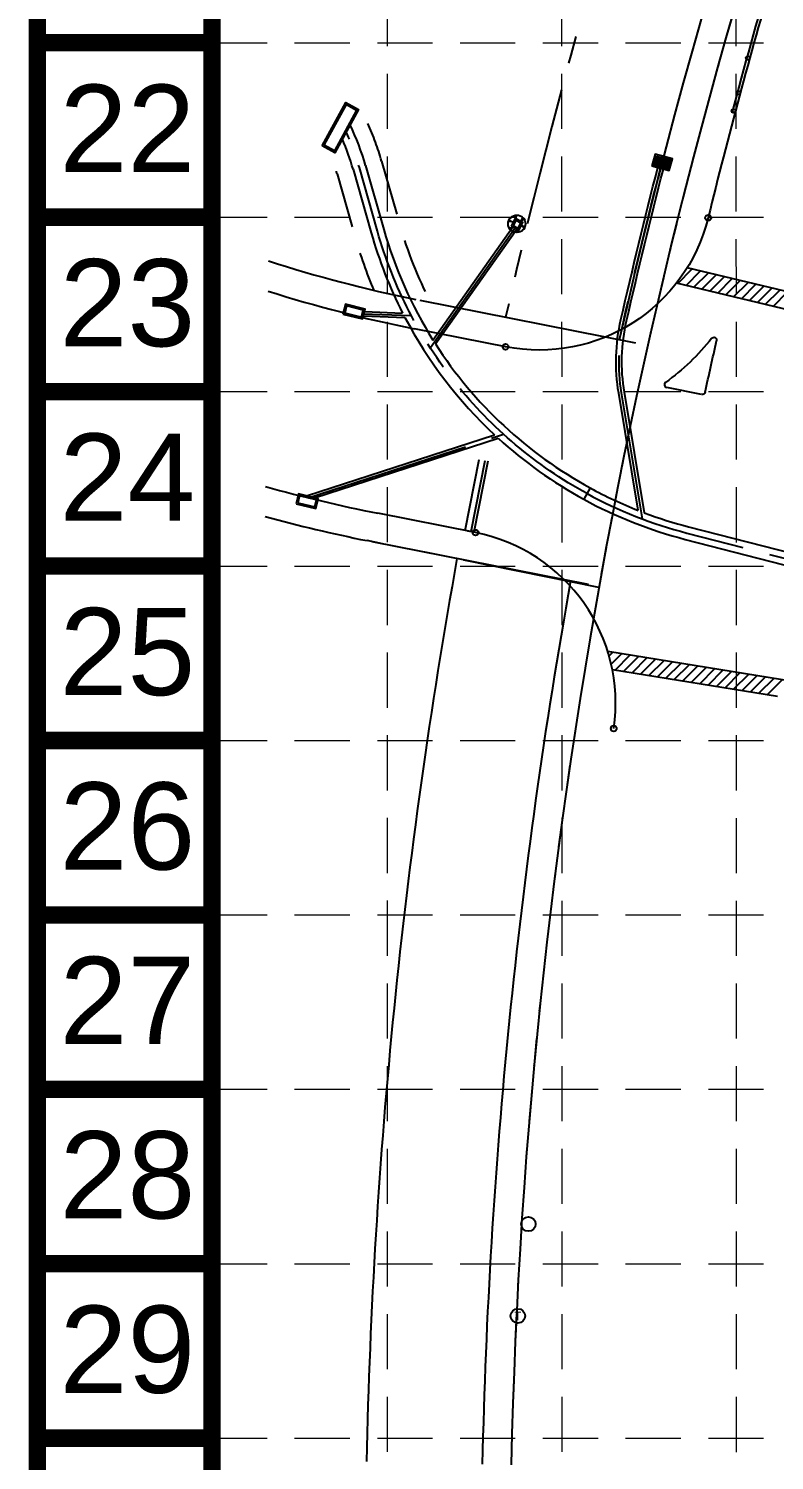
# Model space of a CAD drawing. Header units: inches. Extents: x 3312 to 5850, y 7905 to 11961.
# Drawn here: x 3312 to 3583, y 10051 to 10571 of the extents above; entities that cross this region are included whole.
import ezdxf
from ezdxf.enums import TextEntityAlignment as Align

# ---------------------------------------------------------------- set-up
doc = ezdxf.new("R2010")
doc.units = ezdxf.units.IN
doc.header["$LTSCALE"] = 80
doc.header["$MEASUREMENT"] = 0
for name, pattern in [('CENTER2', [1.125, 0.75, -0.125, 0.125, -0.125]), ('DASHED2', [0.375, 0.25, -0.125]), ('HIDDEN', [0.375, 0.25, -0.125]), ('PHANTOM2', [1.25, 0.625, -0.125, 0.125, -0.125, 0.125, -0.125])]:
    doc.linetypes.add(name, pattern=pattern)
for name, color, linetype in [('BASE', 7, 'Continuous'), ('BNDY', 7, 'PHANTOM2'), ('ESMT', 7, 'DASHED2'), ('grid', 254, 'HIDDEN'), ('LOTLINE', 7, 'Continuous'), ('PAVING', 7, 'Continuous'), ('ROW', 7, 'Continuous'), ('STORM', 250, 'Continuous'), ('STORM CL', 7, 'CENTER2'), ('STORM INLET', 250, 'Continuous')]:
    doc.layers.add(name, color=color, linetype=linetype)
doc.styles.add('providence5$0$Style-ENGINEERING', font='ENGINEERING.shx')
doc.styles.get("Standard").update_dxf_attribs({"font": 'ARIAL.TTF', "height": 25})

msp = doc.modelspace()

# ---------------------------------------------------------------- linework, layer by layer
at = {"layer": 'BASE', "const_width": 6.33}
for points in [[(5846.57, 7907.78), (5846.57, 11957.48), (3315.51, 11957.48), (3315.51, 7907.78)], [(5783.3, 7971.06), (5783.3, 11894.2), (3378.79, 11894.2), (3378.79, 7971.06)]]:
    msp.add_lwpolyline(points, close=True, dxfattribs=at)
for points in [[(3378.79, 10565.4), (3315.51, 10565.4)], [(3378.79, 10502.12), (3315.51, 10502.12)], [(3378.79, 10438.84), (3315.51, 10438.84)], [(3378.79, 10375.57), (3315.51, 10375.57)], [(3378.79, 10312.29), (3315.51, 10312.29)], [(3378.79, 10249.01), (3315.51, 10249.01)], [(3378.79, 10185.74), (3315.51, 10185.74)], [(3378.79, 10122.46), (3315.51, 10122.46)], [(3378.79, 10059.18), (3315.51, 10059.18)]]:
    msp.add_lwpolyline(points, dxfattribs=at)
at = {"layer": 'BNDY'}
msp.add_line((3519.08, 10367.84), (3435.04, 10384.79), dxfattribs=at)
for centre, radius, start, end in [((5544.68, 10004.84), 2057.86, 158.85104, 178.75527), ((5544.68, 10004.84), 2110.36, 159.64571, 167.38301), ((3547.65, 10943.17), 480.37, 252.0105, 258.5976), ((3547.65, 10943.17), 569.63, 254.7824, 258.5976)]:
    msp.add_arc(centre, radius, start, end, dxfattribs=at)
at = {"layer": 'BNDY', "linetype": 'Continuous'}
msp.add_arc((5544.68, 10004.84), 2110.36, 169.80632, 178.75541, dxfattribs=at)
at = {"layer": 'ESMT', "flags": 128}
for points in [[(3424.16, 10517.88), (3430.72, 10494.76, 0.030764), (3437.49, 10475.52)], [(3440.32, 10522.47), (3446.89, 10499.34, 0.050904), (3458.07, 10471.2)]]:
    msp.add_lwpolyline(points, format="xyb", dxfattribs=at)
at = {"layer": 'ESMT'}
for radius, end in [(97.65, 24.3368), (80.85, 16.4998)]:
    msp.add_arc((3346.38, 10495.81), radius, 15.8445, end, dxfattribs=at)
at = {"layer": 'grid', "color": 252, "linetype": 'HIDDEN', "lineweight": 0}
for p, q in [((3442.64, 8224.18), (3442.3, 11891.83)), ((3506.19, 8224.17), (3505.4, 11891.8)), ((3569.27, 8224.16), (3568.69, 11891.63)), ((3378.79, 10565.4), (5783.3, 10565.4)), ((3378.79, 10502.12), (5783.3, 10502.12)), ((3378.79, 10438.84), (5783.3, 10438.84)), ((3378.79, 10375.57), (5783.3, 10375.57)), ((3378.79, 10312.29), (5783.3, 10312.29)), ((3378.79, 10249.01), (5783.3, 10249.01)), ((3378.79, 10185.74), (5783.3, 10185.74)), ((3378.79, 10122.46), (5783.3, 10122.46)), ((3378.79, 10059.18), (5783.3, 10059.18))]:
    msp.add_line(p, q, dxfattribs=at)
at = {"layer": 'LOTLINE'}
for centre in [(3493.52, 10136.85), (3489.71, 10103.51)]:
    msp.add_circle(centre, 2.62, dxfattribs=at)
at = {"layer": 'PAVING'}
for p, q in [((3547.7, 10478.11), (3552.92, 10483.33)), ((3550.69, 10477.39), (3555.91, 10482.61)), ((3624.77, 10466.04), (3551.07, 10483.77)), ((3553.56, 10476.69), (3558.78, 10481.92)), ((3623.67, 10459.83), (3547.21, 10478.22)), ((3556.43, 10476), (3561.66, 10481.23)), ((3559.31, 10475.31), (3564.53, 10480.54)), ((3562.18, 10474.62), (3567.4, 10479.84)), ((3565.05, 10473.93), (3570.27, 10479.15)), ((3567.92, 10473.24), (3573.15, 10478.46)), ((3570.8, 10472.55), (3576.02, 10477.77)), ((3573.67, 10471.86), (3578.89, 10477.08)), ((3576.54, 10471.16), (3581.77, 10476.39)), ((3579.41, 10470.47), (3584.64, 10475.7)), ((3582.29, 10469.78), (3587.51, 10475.01)), ((3485.93, 10454.98), (3452.21, 10461.66)), ((3485.25, 10455.11), (3484.9, 10455.18)), ((3556.27, 10437.82), (3543.67, 10440.32)), ((3470.6, 10388.44), (3475.7, 10414.19)), ((3477.76, 10413.78), (3472.66, 10388.02)), ((3478.79, 10413.58), (3473.69, 10387.81)), ((3474.38, 10387.69), (3438.94, 10394.71)), ((3474.38, 10387.69), (3471.63, 10388.24)), ((3522.28, 10344.65), (3599.47, 10332.18)), ((3522.78, 10342.94), (3524.19, 10344.34)), ((3523.54, 10339.98), (3527.38, 10343.82)), ((3524.96, 10337.83), (3530.45, 10343.33)), ((3528.02, 10337.34), (3533.52, 10342.83)), ((3531.09, 10336.84), (3536.59, 10342.34)), ((3534.16, 10336.35), (3539.66, 10341.84)), ((3537.23, 10335.85), (3542.72, 10341.34)), ((3523.96, 10337.99), (3583.83, 10328.33)), ((3540.3, 10335.35), (3545.79, 10340.85)), ((3543.37, 10334.86), (3548.86, 10340.35)), ((3546.43, 10334.36), (3551.93, 10339.86)), ((3549.5, 10333.87), (3555, 10339.36)), ((3552.57, 10333.37), (3558.06, 10338.87)), ((3555.64, 10332.88), (3561.13, 10338.37)), ((3558.71, 10332.38), (3564.2, 10337.88)), ((3561.78, 10331.89), (3567.27, 10337.38)), ((3564.84, 10331.39), (3570.34, 10336.89)), ((3567.91, 10330.9), (3573.41, 10336.39)), ((3570.98, 10330.4), (3576.47, 10335.89)), ((3574.05, 10329.9), (3579.54, 10335.4)), ((3577.12, 10329.41), (3582.61, 10334.9)), ((3580.19, 10328.91), (3585.68, 10334.41))]:
    msp.add_line(p, q, dxfattribs=at)
for centre, radius in [((3573.08, 10559.86), 0.672), ((3569.63, 10547.25), 0.672), ((3567.89, 10540.68), 0.672), ((3558.69, 10501.94), 1.05), ((3485.25, 10455.11), 1.05), ((3474.38, 10387.69), 1.05), ((3524.45, 10316.62), 1.05)]:
    msp.add_circle(centre, radius, dxfattribs=at)
for centre, radius, start, end in [((5542.78, 10016.38), 2042.64, 163.6882, 166.24864), ((5542.78, 10016.38), 2043.69, 163.6882, 165.15919), ((3547.65, 10943.17), 490.88, 252.3912, 258.7888), ((3543.88, 10441.35), 1.05, 125.6676, 258.7888), ((3547.65, 10943.17), 559.12, 254.5039, 258.7888), ((3462.13, 10325.89), 63, 351.5389, 78.7888)]:
    msp.add_arc(centre, radius, start, end, dxfattribs=at)
at = {"layer": 'PAVING', "extrusion": (0, 0, -1)}
for centre, radius, start, end in [((-3497.49, 10516.91), 63, 193.7514, 281.2112), ((-3495.51, 10508.74), 81.9, 218.1502, 234.3324), ((-5544.68, 10004.84), 2033.87, 12.31425, 12.85276), ((-3560.74, 10457.5), 1.05, 38.1502, 192.8528), ((-3556.58, 10438.83), 1.05, 192.3143, 281.2112)]:
    msp.add_arc(centre, radius, start, end, dxfattribs=at)
at = {"layer": 'ROW'}
for p, q in [((3532.52, 10456.45), (3454.26, 10471.96)), ((3515.33, 10368.87), (3436.9, 10384.41))]:
    msp.add_line(p, q, dxfattribs=at)
for centre, radius, start, end in [((5544.68, 10004.84), 2068.36, 146.11076, 167.35446), ((5544.68, 10004.84), 2057.86, 158.85104, 178.75527), ((3547.65, 10943.17), 480.37, 252.0105, 258.5976), ((3547.65, 10943.17), 569.63, 254.7824, 258.5976), ((5544.68, 10004.84), 2068.36, 169.82699, 178.75541)]:
    msp.add_arc(centre, radius, start, end, dxfattribs=at)
at = {"layer": 'STORM', "color": 5}
for p, q in [((3458.93, 10457.57), (3487.92, 10498.57)), ((3459.84, 10456.14), (3489.33, 10497.83)), ((3433.71, 10466.32), (3448.77, 10465.76)), ((3434.09, 10467.88), (3447.94, 10467.36)), ((3533.28, 10395.78), (3526.26, 10438.26)), ((3535.56, 10394.9), (3528.33, 10438.6)), ((3413.13, 10401.01), (3481.29, 10423.14)), ((3416.02, 10400.29), (3482.62, 10421.92)), ((3515.91, 10403.93), (3513.64, 10399.78)), ((3515.91, 10403.93), (3513.64, 10399.78)), ((3551.59, 10389.83), (3630.04, 10369.6)), ((3550.41, 10385.25), (3777.06, 10326.82))]:
    msp.add_line(p, q, dxfattribs=at)
at = {"layer": 'STORM', "color": 5, "flags": 128}
for points in [[(3429.97, 10519.53), (3436.53, 10496.41)], [(3434.51, 10520.82), (3441.08, 10497.7)]]:
    msp.add_lwpolyline(points, dxfattribs=at)
at = {"layer": 'STORM', "color": 5}
for centre, radius, start, end in [((3346.38, 10495.81), 91.61, 15.8445, 25.7362), ((3346.38, 10495.81), 86.89, 15.8445, 23.4715), ((3590.32, 10540.05), 155.14, 195.8445, 212.1174), ((3590.32, 10540.05), 159.86, 195.8445, 207.0459), ((3590.32, 10540.05), 159.86, 207.6946, 226.9986), ((3590.32, 10540.05), 155.14, 212.7461, 241.3375), ((3590.32, 10540.05), 159.86, 227.6461, 241.3375), ((3590.32, 10540.05), 155.14, 241.3375, 248.4282), ((3590.32, 10540.05), 159.86, 241.3375, 255.5429), ((3590.32, 10540.05), 155.14, 249.3284, 255.5427)]:
    msp.add_arc(centre, radius, start, end, dxfattribs=at)
at = {"layer": 'STORM', "color": 5, "extrusion": (0, 0, -1)}
for centre, radius, start, end in [((-5544.68, 10004.84), 2069.41, 12.84699, 14.41851), ((-5544.68, 10004.84), 2067.31, 12.84699, 14.41799), ((-3594.63, 10449.56), 69.3, 350.6156, 12.847), ((-3594.63, 10449.56), 67.2, 350.6156, 12.847)]:
    msp.add_arc(centre, radius, start, end, dxfattribs=at)
at = {"layer": 'STORM CL', "color": 5}
for p, q in [((3458, 10454.9), (3488.93, 10498.63)), ((3433.36, 10467.12), (3451.07, 10466.46)), ((3413.63, 10400.34), (3484.54, 10423.37))]:
    msp.add_line(p, q, dxfattribs=at)
at = {"layer": 'STORM CL', "color": 5, "flags": 128}
for points in [[(3514.78, 10401.85, -0.201149), (3438.81, 10497.05), (3432.24, 10520.18), (3432.24, 10520.18, 0.040238), (3427.23, 10533.61)], [(3534.87, 10392.64), (3527.3, 10438.43), (3527.3, 10438.43, -0.097308), (3528.09, 10464.74), (3528.09, 10464.74, -0.006919), (3541.59, 10520.37)], [(3514.78, 10401.85, 0.062062), (3551, 10387.54), (3778.53, 10328.88), (3795.98, 10302.41, 0.036724), (3771.26, 10043.37), (3763.87, 9703.45)]]:
    msp.add_lwpolyline(points, format="xyb", dxfattribs=at)
at = {"layer": 'STORM CL', "color": 5}
msp.add_arc((3590.32, 10540.05), 157.5, 241.3375, 255.5428, dxfattribs=at)
at = {"layer": 'STORM INLET', "color": 5}
for p, q in [((3540.02, 10524.26), (3539.62, 10522.74)), ((3540.23, 10524.21), (3539.82, 10522.69)), ((3540.43, 10524.15), (3540.02, 10522.63)), ((3540.63, 10524.1), (3540.23, 10522.58)), ((3540.83, 10524.05), (3540.43, 10522.52)), ((3541.04, 10523.99), (3540.63, 10522.47)), ((3541.24, 10523.94), (3540.83, 10522.42)), ((3541.44, 10523.88), (3541.04, 10522.36)), ((3541.65, 10523.83), (3541.24, 10522.31)), ((3541.85, 10523.78), (3541.44, 10522.25)), ((3542.05, 10523.72), (3541.65, 10522.2)), ((3542.25, 10523.67), (3541.85, 10522.15)), ((3542.46, 10523.61), (3542.05, 10522.09)), ((3542.66, 10523.56), (3542.25, 10522.04)), ((3542.86, 10523.51), (3542.46, 10521.98)), ((3543.07, 10523.45), (3542.66, 10521.93)), ((3543.27, 10523.4), (3542.86, 10521.88)), ((3543.47, 10523.34), (3543.07, 10521.82)), ((3543.68, 10523.29), (3543.27, 10521.77)), ((3543.88, 10523.24), (3543.47, 10521.71)), ((3544.08, 10523.18), (3543.68, 10521.66)), ((3544.28, 10523.13), (3543.88, 10521.61)), ((3544.49, 10523.07), (3544.08, 10521.55)), ((3544.69, 10523.02), (3544.28, 10521.5)), ((3544.89, 10522.96), (3544.49, 10521.44)), ((3539.56, 10522.54), (3539.16, 10521.02)), ((3539.77, 10522.48), (3539.36, 10520.96)), ((3539.97, 10522.43), (3539.56, 10520.91)), ((3540.17, 10522.38), (3539.77, 10520.85)), ((3540.37, 10522.32), (3539.97, 10520.8)), ((3540.58, 10522.27), (3540.17, 10520.75)), ((3540.78, 10522.21), (3540.37, 10520.69)), ((3540.98, 10522.16), (3540.58, 10520.64)), ((3541.19, 10522.11), (3540.78, 10520.58)), ((3541.39, 10522.05), (3540.98, 10520.53)), ((3541.59, 10522), (3541.19, 10520.48)), ((3541.79, 10521.94), (3541.39, 10520.42)), ((3542, 10521.89), (3541.59, 10520.37)), ((3542.2, 10521.84), (3541.8, 10520.31)), ((3542.4, 10521.78), (3542, 10520.26)), ((3542.61, 10521.73), (3542.2, 10520.21)), ((3542.81, 10521.67), (3542.4, 10520.15)), ((3543.01, 10521.62), (3542.61, 10520.1)), ((3543.22, 10521.56), (3542.81, 10520.04)), ((3543.42, 10521.51), (3543.01, 10519.99)), ((3543.62, 10521.46), (3543.22, 10519.93)), ((3543.82, 10521.4), (3543.42, 10519.88)), ((3544.03, 10521.35), (3543.62, 10519.83)), ((3544.23, 10521.29), (3543.82, 10519.77)), ((3544.43, 10521.24), (3544.03, 10519.72)), ((3489.01, 10501.91), (3488.39, 10502.74)), ((3489.01, 10501.91), (3489.36, 10502.88)), ((3487.27, 10500.54), (3486.25, 10500.42)), ((3487.59, 10498.35), (3486.58, 10498.17)), ((3487.27, 10500.54), (3486.61, 10501.33)), ((3487.59, 10498.35), (3487.18, 10497.41)), ((3487.98, 10500.21), (3487.27, 10500.54)), ((3487.59, 10498.35), (3487.8, 10498.63)), ((3489.01, 10501.91), (3489.06, 10501.53)), ((3489.2, 10497.38), (3489.27, 10497.86)), ((3489.2, 10497.38), (3489.3, 10496.57)), ((3489.2, 10497.38), (3490.26, 10496.71)), ((3491.06, 10501.1), (3490.73, 10500.65)), ((3491.38, 10498.91), (3490.96, 10499.11)), ((3491.06, 10501.1), (3491.47, 10502.04)), ((3491.06, 10501.1), (3492.08, 10501.28)), ((3491.38, 10498.91), (3492.41, 10499.02)), ((3491.38, 10498.91), (3492.05, 10498.12))]:
    msp.add_line(p, q, dxfattribs=at)
at = {"layer": 'STORM INLET', "color": 5, "flags": 128}
for points in [[(3418.8, 10528.05), (3427.36, 10543.71), (3431.97, 10541.2), (3423.41, 10525.53)], [(3419.52, 10528.26), (3427.57, 10543), (3431.26, 10540.99), (3423.2, 10526.24)], [(3538.32, 10520.7), (3544.59, 10519.02), (3545.73, 10523.29), (3539.46, 10524.96)], [(3539.83, 10524.31), (3545.09, 10522.91), (3544.68, 10521.39), (3539.42, 10522.79)], [(3539.37, 10522.59), (3544.63, 10521.19), (3544.22, 10519.67), (3538.96, 10521.07)], [(3487.29, 10498.9), (3490.08, 10497.43), (3491.55, 10500.22), (3488.76, 10501.69)], [(3488, 10499.12), (3489.86, 10498.14), (3490.84, 10500), (3488.98, 10500.98)], [(3426.3, 10466.98), (3433.43, 10465.21), (3434.31, 10468.78), (3427.18, 10470.54)], [(3426.93, 10467.36), (3433.05, 10465.85), (3433.68, 10468.4), (3427.56, 10469.91)], [(3409.31, 10398.17), (3416.44, 10396.4), (3417.32, 10399.97), (3410.19, 10401.73)], [(3409.94, 10398.55), (3416.06, 10397.04), (3416.69, 10399.59), (3410.57, 10401.1)]]:
    msp.add_lwpolyline(points, close=True, dxfattribs=at)
at = {"layer": 'STORM INLET', "color": 5}
msp.add_circle((3489.33, 10499.72), 3.15, dxfattribs=at)

# ---------------------------------------------------------------- texts
at = {"layer": 'BASE'}
for s, p in [('22', (3348.17, 10534.38)), ('23', (3348.17, 10471.1)), ('24', (3348.17, 10407.83)), ('25', (3348.17, 10344.55)), ('26', (3348.17, 10281.27)), ('27', (3348.17, 10218)), ('28', (3348.17, 10154.72)), ('29', (3348.17, 10091.44))]:
    msp.add_text(s, height=31.638, dxfattribs=at).set_placement(p, align=Align.MIDDLE_CENTER)
at = {"layer": 'LOTLINE', "style": 'providence5$0$Style-ENGINEERING'}
msp.add_text('T', height=3.15, dxfattribs=at).set_placement((3489.71, 10101.93), align=Align.CENTER)

doc.saveas('drawing.dxf')
